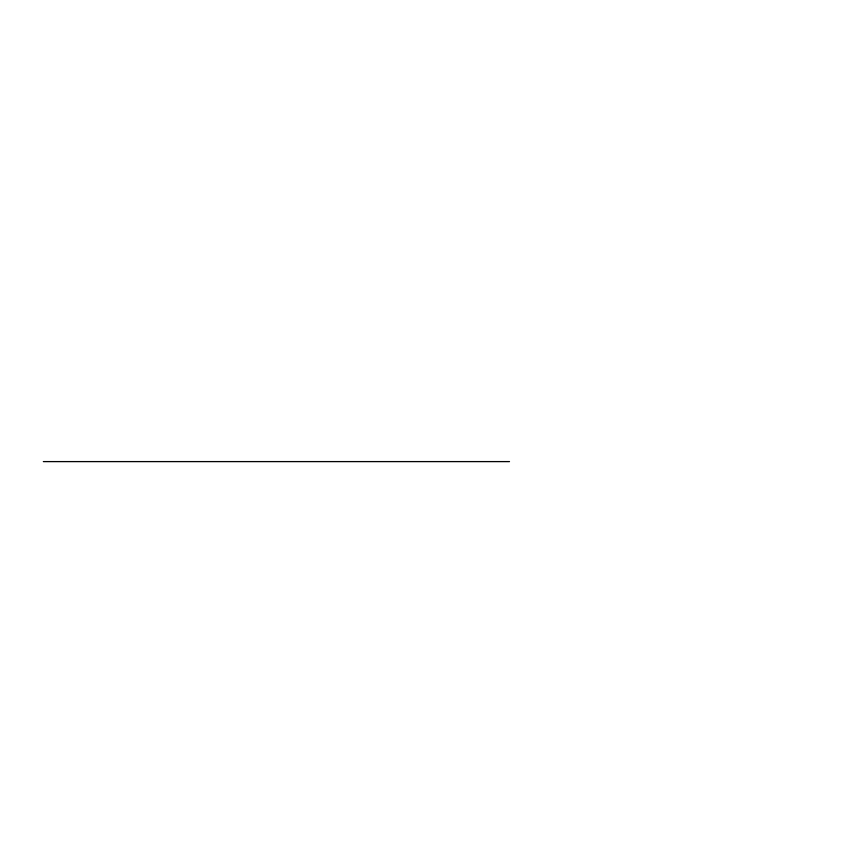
<?xml version="1.0" encoding="UTF-8"?>
<svg xmlns="http://www.w3.org/2000/svg" width="867" height="867" viewBox="0 0 867 867"><rect width="100%" height="100%" fill="white"/><g stroke="black" fill="none" stroke-linecap="round" stroke-linejoin="round"><path stroke-width="1.3" d="M43.35 461.602L509.493 461.602"/></g></svg>
